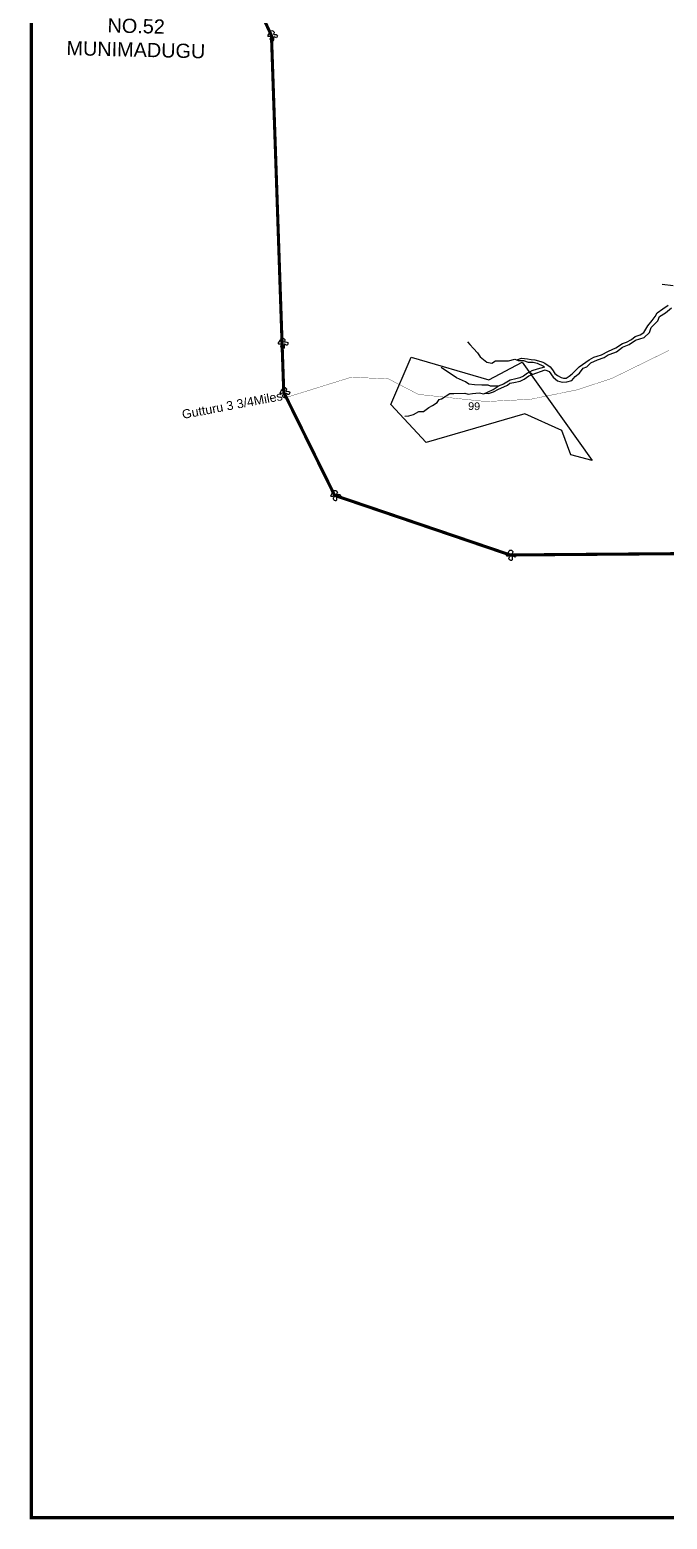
# Model space of a CAD drawing. Header units: feet. Extents: x 786471 to 797175, y 1568667 to 1582707.
# Drawn here: x 786471 to 788536, y 1568667 to 1573491 of the extents above; entities that cross this region are included whole.
import ezdxf
from ezdxf.enums import TextEntityAlignment as Align

# ---------------------------------------------------------------- set-up
doc = ezdxf.new("R2010")
doc.units = ezdxf.units.FT
doc.header["$LTSCALE"] = 15
doc.header["$MEASUREMENT"] = 0
doc.linetypes.add('HIDDEN2', pattern=[0.1875, 0.125, -0.0625])
for name, color, linetype in [('PLOT NO', 7, 'Continuous'), ('ROADS', 6, 'Continuous'), ('TANKS-STREAM', 4, 'Continuous'), ('text1', 7, 'Continuous'), ('text2', 7, 'Continuous'), ('VILLAGE STONES', 240, 'Continuous')]:
    doc.layers.add(name, color=color, linetype=linetype)
doc.layers.add('VILLAGE BOUNDRY', color=5, linetype='HIDDEN2', lineweight=100)
doc.styles.get("Standard").update_dxf_attribs({"font": 'arial.ttf'})
doc.linetypes.add('DOTS', pattern='A,1e-06,-3,["●",Standard,S=3,R=0,X=-1.25,Y=-1.25],-3', length=6.000001)

msp = doc.modelspace()

# ---------------------------------------------------------------- linework, layer by layer
at = {"layer": 'ROADS', "linetype": 'DOTS', "lineweight": -3, "ltscale": 0.25, "const_width": 1}
msp.add_lwpolyline([(788542, 1572453.1), (788356.7, 1572362.2), (788243.8, 1572325.1), (788092.5, 1572294.4), (787949.2, 1572287.2), (787830.6, 1572299.7), (787730, 1572310.4), (787632.4, 1572360.9), (787511.8, 1572365.8), (787302.1, 1572300.5)], dxfattribs=at)
at = {"layer": 'TANKS-STREAM', "lineweight": -2}
for points in [[(788554.8, 1572662), (788520, 1572665.9)], [(788049, 1572421.9), (788064.4, 1572427.7), (788083.6, 1572425.7), (788094.9, 1572423.9), (788106.8, 1572422.4), (788126.1, 1572416.5), (788133.1, 1572414.5), (788139.3, 1572411.9), (788156.9, 1572399.7), (788164, 1572389.8), (788171.9, 1572378.5), (788180.7, 1572371.3), (788192.1, 1572364.9), (788199.6, 1572362.4), (788209.1, 1572362.7), (788218.4, 1572369.9), (788228, 1572377.4), (788236.2, 1572385.2), (788250.8, 1572399.2), (788282.8, 1572422.1), (788298, 1572430.9), (788309.3, 1572434.4), (788323.1, 1572438.5), (788346, 1572450.6), (788369.9, 1572461.7), (788391.4, 1572475.5), (788404.2, 1572479.9), (788420.8, 1572488.7), (788431.9, 1572498.4), (788448.1, 1572503.4), (788460.3, 1572511.2), (788473.2, 1572532.1), (788487.1, 1572549.9), (788497.3, 1572562.9), (788503.4, 1572574.6), (788522, 1572587.9), (788538.6, 1572599.7)], [(788098.4, 1572375.2), (788140.5, 1572389.4), (788154.1, 1572384.3), (788166.8, 1572366.7), (788180.9, 1572354.3), (788196.1, 1572349.7), (788210.4, 1572350.6), (788226.5, 1572355.4), (788237.4, 1572368.1), (788251.5, 1572379.1), (788264.1, 1572394.8), (788275.9, 1572399.3), (788288.8, 1572412.1), (788310.1, 1572422.6), (788331.2, 1572430.2), (788345.1, 1572438.6), (788351.6, 1572440.7), (788372.1, 1572448), (788391.1, 1572463), (788412.9, 1572472), (788433, 1572485.6), (788460.8, 1572494.5), (788479, 1572510.7), (788479, 1572510.7), (788483.7, 1572527.3), (788506.1, 1572548.7), (788511.5, 1572562.9), (788530.1, 1572574.8), (788550.2, 1572591.3)], [(787889.4, 1572481), (787896.7, 1572471.7), (787908.7, 1572459.1), (787921.5, 1572445.2), (787930.3, 1572431.7), (787941.1, 1572423.3), (787951.7, 1572414.4), (787968.1, 1572411.6), (787979.5, 1572418.7), (788004.7, 1572419.1), (788022.3, 1572419.4), (788042.8, 1572424), (788052.9, 1572420.6), (788070.1, 1572420.1), (788086.1, 1572415.1), (788101.4, 1572414.7), (788115.2, 1572411.9), (788135.5, 1572402), (788138.4, 1572398.2), (788115.1, 1572392.1), (788097.5, 1572387.2), (788089.9, 1572382.8)], [(787686.1, 1572240.3), (787699.1, 1572241.1), (787714.3, 1572244.9), (787731.1, 1572254.5), (787746.3, 1572255.3), (787755.6, 1572261.9), (787764, 1572268.4), (787775.8, 1572274.1), (787790.4, 1572283.7), (787797.3, 1572293.6), (787804.8, 1572295.9), (787831.7, 1572313), (787844.9, 1572313.4), (787880.5, 1572314.2), (787890.8, 1572310.8), (787905.6, 1572313), (787926.6, 1572315.9), (787942.4, 1572312.7), (787954.2, 1572317.4), (787972.1, 1572326.7), (787988.4, 1572336.9), (787963.6, 1572337.3), (787955.5, 1572340.8), (787935.8, 1572340), (787912, 1572340.9), (787893.5, 1572343.6), (787882.5, 1572351.5), (787853.6, 1572363.8), (787804, 1572397.7)], [(787945.3, 1572313.9), (787957.4, 1572313.1), (787973.7, 1572318.9), (787989.4, 1572327.6), (788006.8, 1572334.4), (788018.5, 1572340.3), (788026.7, 1572347), (788039.2, 1572349.3), (788059.7, 1572353), (788072.7, 1572359.6), (788087.3, 1572370.2), (788098.4, 1572375.2), (788089.9, 1572382.8), (788083.6, 1572379.6), (788070.6, 1572369), (788058.3, 1572363.9), (788045.1, 1572361.2), (788027.6, 1572356.2), (788006.1, 1572343), (787988.4, 1572336.9)]]:
    msp.add_lwpolyline(points, dxfattribs=at)
at = {"layer": 'text2', "color": 5, "linetype": 'ByBlock', "lineweight": -2, "const_width": 10}
msp.add_lwpolyline([(786476.3, 1578190.4), (797005.8, 1578190.4), (797005.8, 1568671.8), (786476.3, 1568671.8)], close=True, dxfattribs=at)
at = {"layer": 'text2', "linetype": 'ByBlock', "lineweight": -2}
msp.add_lwpolyline([(788066.3, 1572414.9), (788293.4, 1572096), (788224, 1572114.4), (788194.9, 1572193.9), (788074.6, 1572247.2), (787755.1, 1572155), (787641.1, 1572277.5), (787706.6, 1572431.4), (787958.6, 1572357.7), (788066.3, 1572414.9)], dxfattribs=at)
at = {"layer": 'VILLAGE BOUNDRY', "lineweight": -2, "ltscale": 25, "const_width": 10}
msp.add_lwpolyline([(788708.9, 1571795.6), (788027.3, 1571790.2), (787458.6, 1571983.4), (787293.9, 1572317), (787288.4, 1572476.7), (787254.1, 1573472.6), (787134.2, 1573731)], dxfattribs=at)
at = {"layer": 'VILLAGE STONES', "lineweight": -2}
for points in [[(787248.1, 1573480.4), (787255.2, 1573488.6), (787263, 1573481.4), (787260.6, 1573477.7), (787272.5, 1573473.9), (787270, 1573465.9), (787261.7, 1573469.2), (787259.1, 1573455.2), (787250.2, 1573461.5), (787252.6, 1573469.3), (787242.2, 1573470.3), (787248.1, 1573480.4), (787248, 1573480.2)], [(787282.4, 1572484.5), (787289.5, 1572492.6), (787297.3, 1572485.4), (787294.9, 1572481.7), (787306.8, 1572478), (787304.3, 1572470), (787296, 1572473.3), (787293.4, 1572459.2), (787284.5, 1572465.5), (787286.9, 1572473.3), (787276.5, 1572474.3), (787282.4, 1572484.5), (787282.3, 1572484.3)], [(787288, 1572324.7), (787295.1, 1572332.9), (787302.9, 1572325.7), (787300.5, 1572322), (787312.4, 1572318.3), (787309.8, 1572310.3), (787301.6, 1572313.6), (787299, 1572299.5), (787290.1, 1572305.8), (787292.5, 1572313.6), (787282.1, 1572314.6), (787288, 1572324.7), (787287.9, 1572324.6)], [(787452.6, 1571991.2), (787459.8, 1571999.3), (787467.6, 1571992.1), (787465.1, 1571988.4), (787477, 1571984.7), (787474.5, 1571976.7), (787466.2, 1571980), (787463.6, 1571965.9), (787454.7, 1571972.2), (787457.1, 1571980), (787446.8, 1571981), (787452.6, 1571991.2), (787452.5, 1571991)], [(788021.4, 1571797.9), (788028.5, 1571806.1), (788036.3, 1571798.9), (788033.9, 1571795.2), (788045.8, 1571791.5), (788043.2, 1571783.5), (788035, 1571786.8), (788032.4, 1571772.7), (788023.4, 1571779), (788025.9, 1571786.8), (788015.5, 1571787.8), (788021.4, 1571797.9), (788021.3, 1571797.8)]]:
    msp.add_spline(points, degree=3, dxfattribs=at)

# ---------------------------------------------------------------- texts
at = {"layer": 'PLOT NO', "lineweight": -2}
msp.add_text('99', height=25, rotation=358.6227, dxfattribs=at).set_placement((787910.5, 1572272.2), align=Align.MIDDLE_CENTER)
at = {"layer": 'text1', "lineweight": -2, "insert": (786475.5, 1573534.9), "char_height": 45.988, "width": 673.957, "attachment_point": 1, "rotation": 358.6227}
msp.add_mtext('\\pi248.28;{\\C1;NO.52 \\P\\pi117.11;MUNIMADUGU}', dxfattribs=at)
at = {"layer": 'text2', "lineweight": -2}
msp.add_text('Gutturu 3 3/4Miles', height=28.979, rotation=10.6996, dxfattribs=at).set_placement((786967.2, 1572230.8))

doc.saveas('drawing.dxf')
